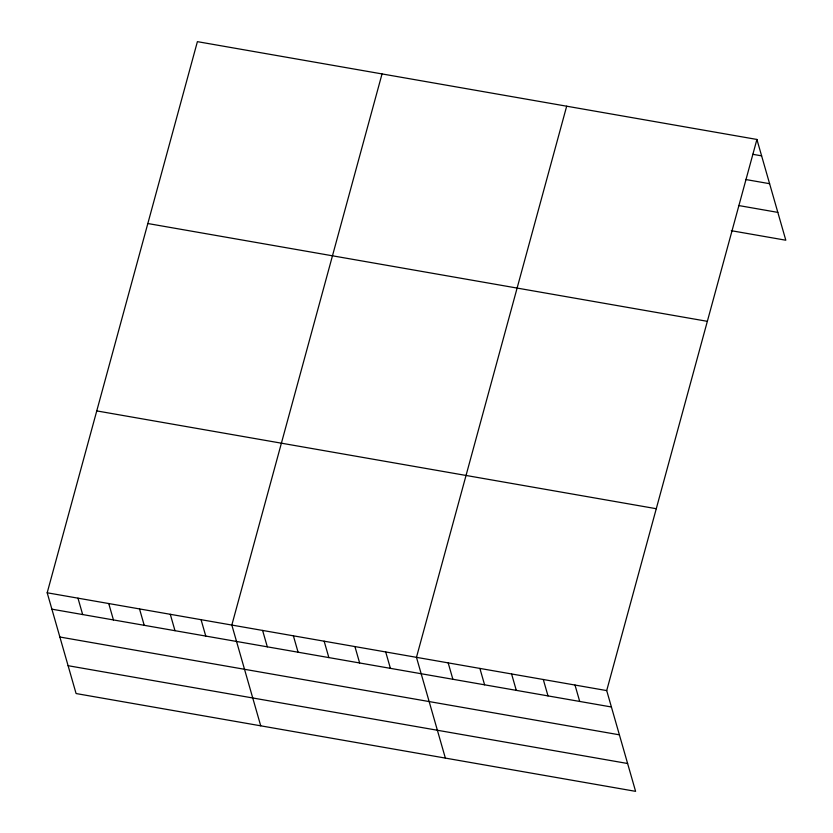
<?xml version="1.0" encoding="UTF-8"?>
<svg xmlns="http://www.w3.org/2000/svg" width="833" height="833" viewBox="0 0 833 833"><rect width="100%" height="100%" fill="white"/><g stroke="black" fill="none" stroke-linecap="round" stroke-linejoin="round"><path stroke-width="1.25" d="M756.916 139.455L606.705 690.588L635.6 791.35L76.084 693.545L47.189 592.784L197.4 41.65L756.916 139.455L785.811 240.216L731.27 230.689M382.035 73.929L231.834 625.052L260.729 725.824M566.679 106.207L416.469 657.331L445.363 758.092M752.74 154.303L761.612 155.854M745.504 179.48L769.598 183.697M738.507 205.512L777.824 212.384M147.837 223.525L707.342 321.33M96.763 410.908L656.279 508.713M47.189 592.784L606.705 690.588M51.896 609.173L611.412 706.988M59.882 637.016L619.388 734.821M68.108 665.702L627.613 763.507M574.999 685.049L579.706 701.438M543.293 679.499L547.999 695.899M511.587 673.959L516.293 690.359M479.881 668.42L484.587 684.809M448.175 662.87L452.881 679.27M385.7 651.947L390.406 668.347M354.931 646.575L359.627 662.974M324.152 641.191L328.858 657.591M293.383 635.818L298.079 652.208M262.603 630.435L267.31 646.835M201.065 619.679L205.761 636.068M170.286 614.296L174.992 630.696M139.517 608.913L144.213 625.312M108.738 603.54L113.444 619.939M77.969 598.156L82.665 614.556"/></g></svg>
